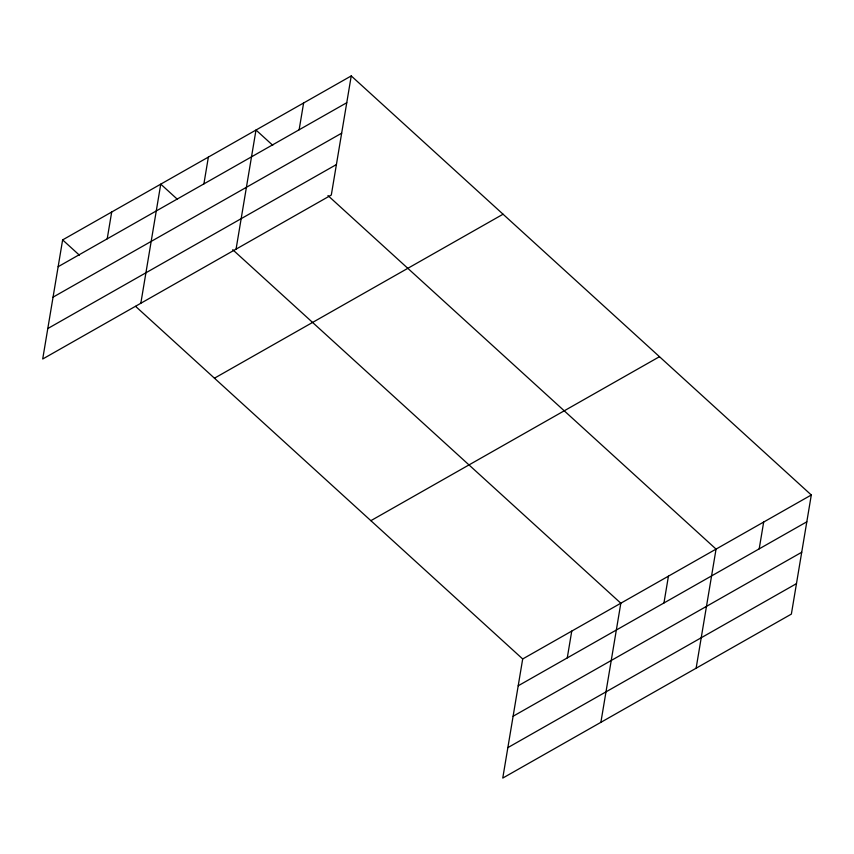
<?xml version="1.0" encoding="UTF-8"?>
<svg xmlns="http://www.w3.org/2000/svg" width="854" height="854" viewBox="0 0 854 854"><rect width="100%" height="100%" fill="white"/><g stroke="black" fill="none" stroke-linecap="round" stroke-linejoin="round"><path stroke-width="1.28" d="M351.24 75.921L62.63 239.899L42.7 359.011L331.309 195.032L351.24 75.921L811.3 494.989L791.37 614.101L502.76 778.079L522.691 658.968L811.3 494.989M107.209 238.832L111.693 212.016M140.825 303.255L160.755 184.144L177.515 199.409M203.892 183.898L208.376 157.083M236.067 249.144L255.997 130.032L272.757 145.297M299.135 129.787L303.618 102.971M567.269 657.9L571.753 631.095M600.885 722.324L620.826 603.223L232.726 249.699M663.953 602.967L668.436 576.162M696.127 668.212L716.058 549.111L327.968 195.587M759.195 548.855L763.679 522.05M58.147 266.704L346.756 102.726M53.044 297.16L341.653 133.192M47.792 328.544L336.401 164.566M214.45 378.194L503.059 214.215M370.871 520.673L659.48 356.694M518.207 685.783L806.816 521.805M513.115 716.239L801.714 552.26M507.863 747.624L796.462 583.645M62.63 239.899L79.39 255.165M135.583 306.351L522.691 658.968"/></g></svg>
